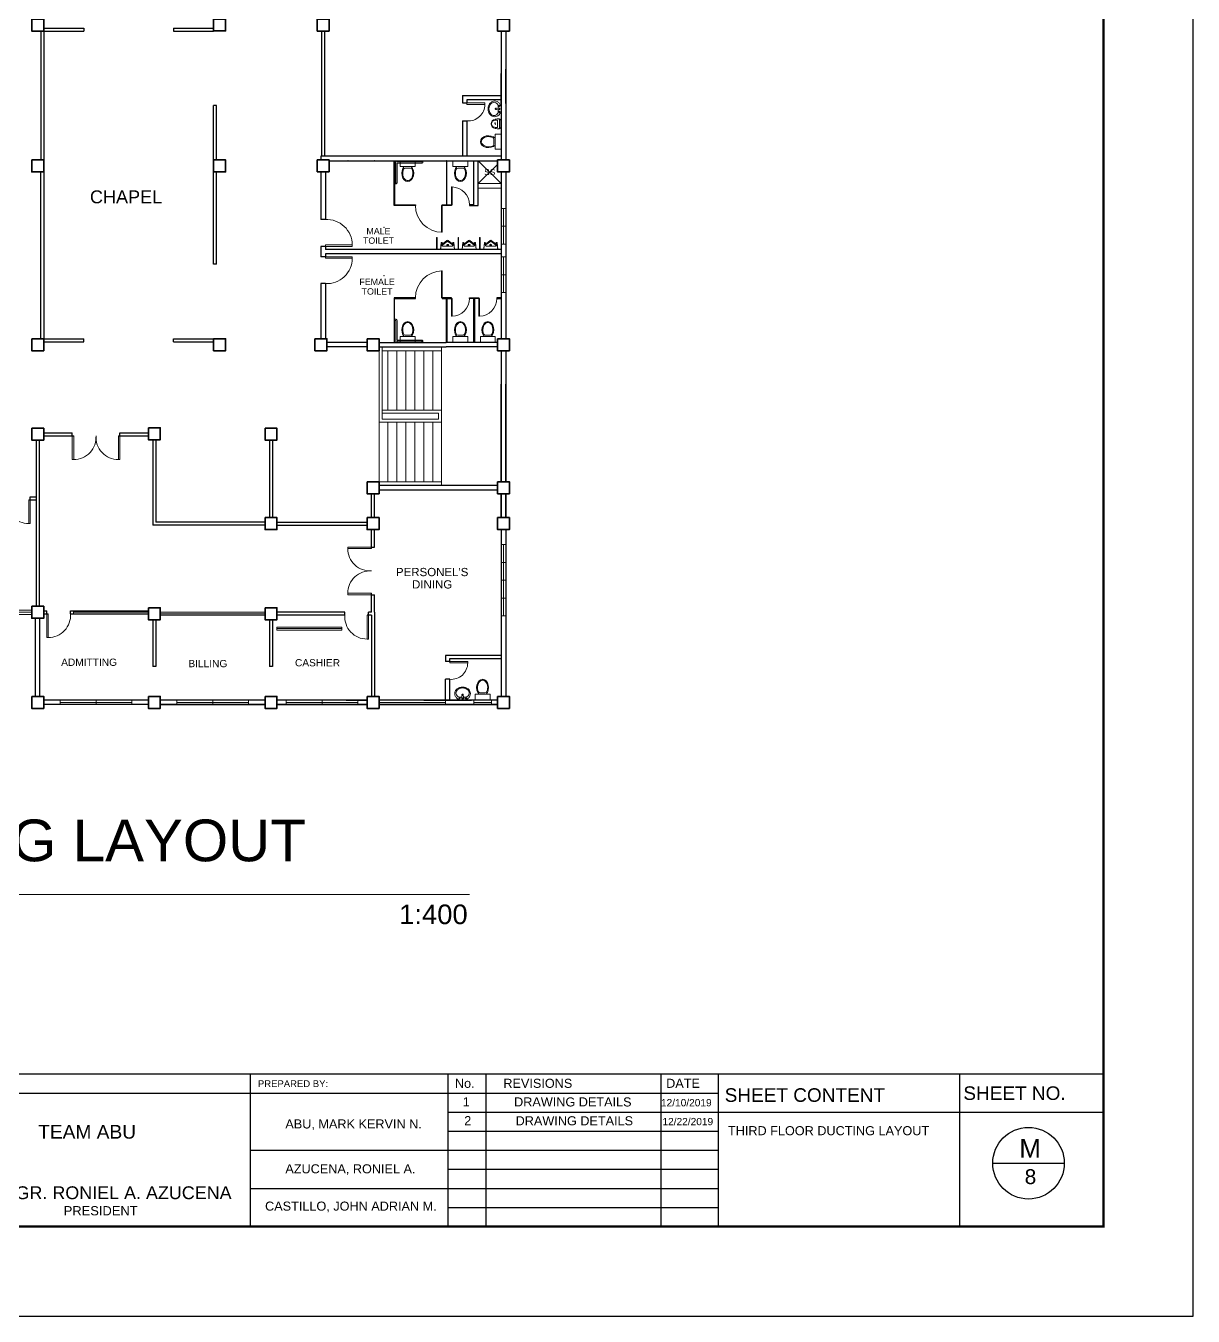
# Model space of a CAD drawing. Header units: millimetres. Extents: x 3 to 421, y 1 to 337.
# Drawn here: x 381.46 to 420.62, y 90.1 to 133.39 of the extents above; entities that cross this region are included whole.
import ezdxf

# ---------------------------------------------------------------- set-up
doc = ezdxf.new("R2010")
doc.units = ezdxf.units.MM
doc.header["$MEASUREMENT"] = 0
for name, color, linetype, lineweight in [('door', 234, 'Continuous', 13), ('road', 1, 'Continuous', 20), ('walls', 4, 'Continuous', 30)]:
    doc.layers.add(name, color=color, linetype=linetype, lineweight=lineweight)
doc.layers.add('label', color=7, linetype='Continuous')
doc.layers.add('template', color=7, linetype='Continuous')
doc.styles.add('arial', font='arial.ttf')
doc.styles.get("Standard").update_dxf_attribs({"font": 'arial.ttf'})
doc.styles.add('SWISSLT175', font='swissl.ttf', dxfattribs={"height": 0.175})

msp = doc.modelspace()

# ---------------------------------------------------------------- linework, layer by layer
at = {"color": 8, "lineweight": 25}
for p, q in [((381.958, 133.219), (381.958, 128.893)), ((382.058, 133.319), (383.408, 133.319)), ((382.058, 133.219), (383.408, 133.219)), ((382.058, 133.219), (382.058, 122.893)), ((383.408, 133.319), (383.408, 133.219)), ((386.408, 133.319), (387.758, 133.319)), ((386.408, 133.319), (386.408, 133.219)), ((386.408, 133.219), (387.758, 133.219)), ((387.758, 128.893), (387.758, 130.72)), ((387.858, 130.72), (387.758, 130.72)), ((387.858, 128.893), (387.858, 130.72)), ((391.633, 128.863), (393.811, 128.868)), ((381.958, 122.893), (381.958, 128.493)), ((387.758, 125.393), (387.758, 128.493)), ((387.858, 125.393), (387.858, 128.493)), ((387.858, 125.393), (387.758, 125.393)), ((382.058, 122.893), (383.408, 122.893)), ((382.058, 122.793), (383.408, 122.793)), ((383.408, 122.793), (383.408, 122.893)), ((386.408, 122.893), (387.758, 122.893)), ((386.408, 122.793), (386.408, 122.893)), ((386.408, 122.793), (387.758, 122.793)), ((389.633, 119.491), (389.633, 116.891)), ((389.733, 119.491), (389.733, 116.891))]:
    msp.add_line(p, q, dxfattribs=at)
at = {"color": 8, "linetype": 'ByBlock', "lineweight": 25}
for p, q in [((391.383, 133.219), (391.383, 129.018)), ((391.483, 133.219), (391.483, 129.018)), ((397.408, 133.219), (397.408, 128.894)), ((397.408, 133.219), (397.408, 128.894)), ((397.558, 133.219), (397.558, 128.894)), ((397.408, 130.792), (397.408, 131.792)), ((397.558, 130.792), (397.558, 131.942)), ((396.108, 131.056), (396.108, 130.806)), ((396.108, 131.056), (397.408, 131.056)), ((396.108, 130.806), (396.258, 130.806)), ((396.258, 130.906), (396.258, 130.806)), ((396.108, 130.206), (396.108, 129.018)), ((396.108, 130.206), (396.258, 130.206)), ((396.258, 130.206), (396.258, 129.018)), ((391.358, 129.018), (391.358, 128.895)), ((395.808, 129.018), (391.358, 129.018)), ((393.831, 128.868), (397.283, 128.868)), ((397.408, 129.018), (395.808, 129.018)), ((396.488, 127.368), (396.488, 128.868)), ((396.638, 127.368), (396.638, 128.868)), ((391.358, 128.495), (391.358, 126.893)), ((391.508, 128.495), (391.508, 126.893)), ((397.408, 128.494), (397.408, 126.067)), ((397.408, 128.494), (397.408, 125.967)), ((397.558, 128.494), (397.558, 122.893)), ((396.488, 127.368), (396.638, 127.368)), ((391.508, 126.893), (391.358, 126.893)), ((391.358, 125.993), (391.358, 125.643)), ((391.508, 125.993), (391.508, 125.893)), ((397.408, 125.893), (391.508, 125.893)), ((391.508, 125.743), (391.508, 125.643)), ((397.408, 125.743), (391.508, 125.743)), ((397.408, 125.967), (397.408, 122.893)), ((391.508, 124.743), (391.358, 124.743)), ((392.908, 122.768), (391.558, 122.768)), ((392.908, 122.618), (391.558, 122.618)), ((393.308, 122.768), (393.558, 122.768)), ((393.308, 122.618), (393.558, 122.618)), ((393.558, 122.768), (395.558, 122.768)), ((393.558, 122.618), (395.558, 122.618)), ((397.283, 122.768), (395.558, 122.768)), ((397.283, 122.618), (395.558, 122.618)), ((397.408, 122.493), (397.408, 118.093)), ((397.558, 122.493), (397.558, 118.093)), ((397.408, 118.093), (397.408, 121.366)), ((397.558, 118.093), (397.558, 121.366)), ((382.058, 119.741), (383.014, 119.741)), ((382.058, 119.641), (383.064, 119.641)), ((383.014, 119.641), (383.014, 119.741)), ((384.564, 119.641), (385.571, 119.641)), ((384.614, 119.741), (385.571, 119.741)), ((384.614, 119.641), (384.614, 119.741)), ((385.721, 119.506), (385.721, 116.636)), ((385.821, 119.506), (385.821, 116.736)), ((381.808, 119.491), (381.808, 113.916)), ((381.908, 119.491), (381.908, 113.916)), ((397.283, 117.968), (393.308, 117.968)), ((397.283, 117.818), (393.308, 117.818)), ((381.558, 117.491), (381.808, 117.491)), ((381.608, 117.591), (381.808, 117.591)), ((381.608, 117.491), (381.608, 117.591)), ((393.058, 116.891), (393.058, 117.693)), ((393.158, 116.891), (393.158, 117.693)), ((397.408, 117.693), (397.408, 116.891)), ((397.408, 116.891), (397.408, 117.693)), ((397.558, 117.693), (397.558, 116.891)), ((397.558, 116.891), (397.558, 117.693)), ((389.483, 116.641), (385.721, 116.636)), ((389.483, 116.741), (385.821, 116.736)), ((389.883, 116.741), (392.908, 116.741)), ((389.883, 116.641), (392.908, 116.641)), ((393.058, 115.854), (393.058, 116.491)), ((393.158, 115.904), (393.158, 116.491)), ((397.408, 116.491), (397.408, 110.891)), ((397.408, 116.491), (397.408, 110.891)), ((397.558, 116.491), (397.558, 110.891)), ((393.058, 115.904), (393.158, 115.904)), ((393.058, 113.716), (393.058, 114.354)), ((393.058, 114.304), (393.158, 114.304)), ((393.158, 113.716), (393.158, 114.304)), ((381.783, 110.891), (381.783, 113.516)), ((381.933, 110.891), (381.933, 113.516)), ((382.058, 113.766), (382.158, 113.766)), ((382.058, 113.666), (382.208, 113.666)), ((382.158, 113.666), (382.158, 113.766)), ((382.958, 113.766), (385.571, 113.766)), ((382.958, 113.666), (382.958, 113.766)), ((382.958, 113.766), (383.058, 113.766)), ((382.958, 113.666), (385.571, 113.666)), ((385.721, 113.466), (385.721, 111.891)), ((385.821, 113.466), (385.821, 111.891)), ((389.633, 113.466), (389.633, 111.891)), ((389.733, 113.466), (389.733, 111.891)), ((392.158, 113.716), (389.883, 113.716)), ((392.158, 113.616), (389.883, 113.616)), ((392.158, 113.716), (392.058, 113.716)), ((392.158, 113.616), (392.158, 113.716)), ((393.058, 113.616), (392.908, 113.616)), ((393.058, 113.716), (392.958, 113.716)), ((392.958, 113.616), (392.958, 113.716)), ((393.058, 113.616), (393.058, 110.891)), ((393.158, 113.716), (393.158, 110.891)), ((397.408, 112.266), (395.533, 112.266)), ((395.533, 112.266), (395.533, 112.166)), ((395.533, 112.166), (395.533, 112.066)), ((395.683, 112.066), (395.683, 112.166)), ((385.821, 111.891), (385.721, 111.891)), ((389.733, 111.891), (389.633, 111.891)), ((395.533, 110.766), (395.533, 111.466)), ((385.571, 110.766), (382.058, 110.766)), ((385.571, 110.616), (382.058, 110.616)), ((385.571, 110.766), (383.708, 110.766)), ((389.483, 110.766), (385.971, 110.766)), ((389.483, 110.766), (385.971, 110.766)), ((389.483, 110.616), (385.971, 110.616)), ((389.483, 110.616), (385.971, 110.616)), ((385.971, 110.616), (389.483, 110.616)), ((392.908, 110.766), (389.883, 110.766)), ((392.908, 110.616), (389.883, 110.616)), ((389.883, 110.616), (392.908, 110.616)), ((392.208, 110.766), (392.908, 110.766)), ((397.283, 110.766), (393.308, 110.766)), ((397.283, 110.616), (393.308, 110.616)), ((393.308, 110.616), (397.283, 110.616)), ((394.808, 110.766), (395.808, 110.766)), ((395.808, 110.766), (396.408, 110.766))]:
    msp.add_line(p, q, dxfattribs=at)
at = {"color": 8, "linetype": 'ByBlock', "lineweight": 9}
for p, q in [((397.408, 132.342), (397.408, 133.219)), ((397.558, 132.342), (397.558, 133.219)), ((397.408, 132.342), (397.408, 131.942)), ((397.558, 132.342), (397.558, 131.942)), ((397.408, 130.792), (397.408, 130.392)), ((397.558, 130.792), (397.558, 130.392)), ((397.558, 129.242), (397.558, 130.392)), ((397.408, 129.242), (397.408, 130.242)), ((397.408, 129.242), (397.408, 128.894)), ((397.558, 129.242), (397.558, 128.894)), ((396.638, 128.868), (397.408, 128.098)), ((397.283, 128.743), (396.638, 128.098)), ((396.638, 128.098), (397.408, 128.098)), ((396.638, 127.948), (397.408, 127.948)), ((397.408, 127.267), (397.558, 127.267)), ((397.483, 127.267), (397.483, 126.067)), ((397.558, 127.267), (397.558, 126.067)), ((397.558, 126.667), (397.408, 126.667)), ((397.558, 126.067), (397.408, 126.067)), ((397.408, 125.893), (397.408, 125.993)), ((397.408, 125.743), (397.408, 125.643)), ((397.408, 125.643), (397.558, 125.643)), ((397.483, 125.643), (397.483, 124.443)), ((397.558, 125.643), (397.558, 124.443)), ((397.558, 125.043), (397.408, 125.043)), ((397.558, 124.443), (397.408, 124.443)), ((391.508, 122.893), (391.358, 122.893)), ((393.308, 122.493), (393.308, 122.618)), ((393.408, 122.493), (393.408, 122.593)), ((395.408, 122.618), (395.408, 122.493)), ((393.308, 120.093), (393.308, 122.493)), ((393.408, 120.193), (393.408, 122.493)), ((395.408, 122.493), (393.408, 122.493)), ((393.608, 122.493), (393.608, 120.493)), ((393.908, 122.493), (393.908, 120.493)), ((394.208, 122.493), (394.208, 120.493)), ((394.508, 122.493), (394.508, 120.493)), ((394.808, 122.493), (394.808, 120.493)), ((395.108, 122.493), (395.108, 120.493)), ((395.408, 122.493), (395.408, 120.493)), ((395.108, 120.493), (393.408, 120.493)), ((395.108, 120.393), (393.408, 120.393)), ((395.108, 120.493), (395.408, 120.493)), ((395.108, 120.393), (395.308, 120.393)), ((395.308, 120.193), (395.308, 120.393)), ((395.408, 120.393), (395.408, 120.493)), ((395.408, 120.193), (395.408, 120.393)), ((395.108, 120.093), (393.308, 120.093)), ((393.308, 120.093), (393.308, 118.093)), ((395.108, 120.193), (393.408, 120.193)), ((393.608, 120.093), (393.608, 118.093)), ((393.908, 120.093), (393.908, 118.093)), ((394.208, 120.093), (394.208, 118.093)), ((394.508, 120.093), (394.508, 118.093)), ((394.808, 120.093), (394.808, 118.093)), ((395.108, 120.193), (395.308, 120.193)), ((395.108, 120.093), (395.108, 118.093)), ((395.108, 120.093), (395.408, 120.093)), ((395.408, 120.093), (395.408, 120.193)), ((395.408, 120.093), (395.408, 118.093)), ((395.408, 118.093), (393.308, 118.093)), ((393.308, 117.968), (393.308, 118.093)), ((395.408, 117.968), (395.408, 118.093)), ((381.658, 117.491), (381.558, 117.491)), ((393.308, 116.891), (393.308, 116.766)), ((397.558, 116.491), (397.558, 115.991)), ((397.558, 115.991), (397.408, 115.991)), ((397.408, 115.991), (397.408, 113.591)), ((397.483, 115.991), (397.483, 113.591)), ((397.558, 114.791), (397.558, 115.991)), ((397.558, 115.391), (397.408, 115.391)), ((397.558, 114.791), (397.408, 114.791)), ((397.558, 113.591), (397.558, 114.791)), ((397.558, 114.191), (397.408, 114.191)), ((381.658, 113.791), (378.308, 113.791)), ((378.308, 113.716), (381.658, 113.716)), ((381.658, 113.641), (378.308, 113.641)), ((383.058, 113.766), (383.058, 113.666)), ((383.058, 113.716), (385.571, 113.716)), ((389.483, 113.716), (385.971, 113.716)), ((389.483, 113.666), (385.971, 113.666)), ((389.483, 113.616), (385.971, 113.616)), ((397.408, 113.591), (397.558, 113.591)), ((392.058, 113.166), (389.883, 113.166)), ((392.058, 113.216), (392.058, 113.116)), ((397.558, 110.891), (397.558, 111.041)), ((385.014, 110.766), (382.614, 110.766)), ((382.614, 110.766), (382.614, 110.616)), ((385.014, 110.691), (382.614, 110.691)), ((383.814, 110.616), (383.814, 110.766)), ((383.814, 110.616), (385.014, 110.616)), ((385.014, 110.616), (385.014, 110.766)), ((388.927, 110.766), (386.527, 110.766)), ((386.527, 110.766), (386.527, 110.616)), ((388.927, 110.691), (386.527, 110.691)), ((387.727, 110.616), (387.727, 110.766)), ((387.727, 110.616), (388.927, 110.616)), ((388.927, 110.616), (388.927, 110.766)), ((389.883, 110.766), (390.608, 110.766)), ((392.596, 110.766), (390.196, 110.766)), ((390.196, 110.766), (390.196, 110.616)), ((392.596, 110.691), (390.196, 110.691)), ((390.608, 110.766), (391.208, 110.766)), ((391.208, 110.766), (391.708, 110.766)), ((391.396, 110.616), (391.396, 110.766)), ((391.396, 110.616), (392.596, 110.616)), ((392.208, 110.766), (391.708, 110.766)), ((392.596, 110.616), (392.596, 110.766)), ((393.308, 110.766), (393.808, 110.766)), ((395.533, 110.691), (393.308, 110.691)), ((393.808, 110.766), (394.308, 110.766)), ((394.808, 110.766), (394.308, 110.766)), ((395.533, 110.766), (395.533, 110.616)), ((396, 110.766), (395.9, 110.766)), ((397.033, 110.616), (396.433, 110.616)), ((396.483, 110.616), (396.483, 110.766)), ((397.083, 110.766), (396.483, 110.766)), ((397.083, 110.691), (396.483, 110.691)), ((397.083, 110.766), (397.083, 110.616))]:
    msp.add_line(p, q, dxfattribs=at)
at = {"color": 8, "linetype": 'ByBlock', "lineweight": 25, "ltscale": 0.3}
for p, q in [((397.408, 130.906), (396.258, 130.906)), ((391.508, 125.993), (391.358, 125.993)), ((391.508, 125.643), (391.358, 125.643)), ((395.683, 112.166), (397.408, 112.166)), ((395.683, 112.066), (395.533, 112.066)), ((395.683, 111.466), (395.533, 111.466)), ((395.683, 110.766), (395.683, 111.466))]:
    msp.add_line(p, q, dxfattribs=at)
at = {"color": 8, "lineweight": 9}
for p, q in [((397.21, 130.62), (397.332, 130.633)), ((397.21, 130.591), (397.332, 130.578)), ((397.347, 129.974), (397.347, 130.238)), ((397.158, 129.415), (397.158, 129.596)), ((397.208, 129.756), (397.408, 129.756)), ((397.208, 129.256), (397.208, 129.756)), ((397.408, 129.756), (397.408, 129.256)), ((397.408, 129.256), (397.208, 129.256)), ((394.021, 128.868), (394.021, 128.668)), ((394.521, 128.868), (394.021, 128.868)), ((394.021, 128.668), (394.521, 128.668)), ((394.18, 128.618), (394.361, 128.618)), ((394.521, 128.668), (394.521, 128.868)), ((395.788, 128.668), (395.788, 128.868)), ((395.788, 128.868), (396.288, 128.868)), ((396.288, 128.668), (395.788, 128.668)), ((396.129, 128.618), (395.948, 128.618)), ((396.288, 128.868), (396.288, 128.668)), ((395.371, 125.896), (395.391, 126.118)), ((395.376, 125.896), (395.39, 126.053)), ((395.391, 126.055), (395.391, 126.118)), ((395.395, 126.058), (395.417, 126.058)), ((395.396, 126.123), (395.416, 126.123)), ((395.422, 126.11), (395.421, 126.118)), ((395.421, 126.118), (395.421, 126.056)), ((395.428, 126.02), (395.421, 126.054)), ((395.436, 126.022), (395.422, 126.11)), ((395.436, 126.022), (395.439, 126.005)), ((395.442, 126.093), (395.446, 126.093)), ((395.596, 126.16), (395.444, 126.04)), ((395.764, 126.003), (395.447, 126.003)), ((395.472, 126.102), (395.588, 126.192)), ((395.615, 126.16), (395.768, 126.04)), ((395.74, 126.102), (395.624, 126.192)), ((395.77, 126.093), (395.765, 126.093)), ((395.775, 126.022), (395.772, 126.005)), ((395.775, 126.022), (395.789, 126.11)), ((395.784, 126.02), (395.79, 126.054)), ((395.789, 126.11), (395.791, 126.118)), ((395.791, 126.118), (395.791, 126.056)), ((395.816, 126.058), (395.795, 126.058)), ((395.816, 126.123), (395.796, 126.123)), ((395.821, 126.055), (395.821, 126.118)), ((395.841, 125.896), (395.821, 126.118)), ((395.836, 125.896), (395.821, 126.053)), ((396.096, 125.896), (396.116, 126.118)), ((396.101, 125.896), (396.115, 126.053)), ((396.116, 126.055), (396.116, 126.118)), ((396.12, 126.058), (396.142, 126.058)), ((396.121, 126.123), (396.141, 126.123)), ((396.147, 126.11), (396.146, 126.118)), ((396.146, 126.118), (396.146, 126.056)), ((396.153, 126.02), (396.146, 126.054)), ((396.161, 126.022), (396.147, 126.11)), ((396.161, 126.022), (396.164, 126.005)), ((396.167, 126.093), (396.171, 126.093)), ((396.321, 126.16), (396.169, 126.04)), ((396.489, 126.003), (396.172, 126.003)), ((396.197, 126.102), (396.313, 126.192)), ((396.34, 126.16), (396.493, 126.04)), ((396.465, 126.102), (396.349, 126.192)), ((396.495, 126.093), (396.49, 126.093)), ((396.5, 126.022), (396.497, 126.005)), ((396.5, 126.022), (396.514, 126.11)), ((396.509, 126.02), (396.515, 126.054)), ((396.514, 126.11), (396.516, 126.118)), ((396.516, 126.118), (396.516, 126.056)), ((396.541, 126.058), (396.52, 126.058)), ((396.541, 126.123), (396.521, 126.123)), ((396.546, 126.055), (396.546, 126.118)), ((396.566, 125.896), (396.546, 126.118)), ((396.561, 125.896), (396.546, 126.053)), ((396.821, 125.896), (396.841, 126.118)), ((396.826, 125.896), (396.84, 126.053)), ((396.841, 126.055), (396.841, 126.118)), ((396.845, 126.058), (396.867, 126.058)), ((396.846, 126.123), (396.866, 126.123)), ((396.872, 126.11), (396.871, 126.118)), ((396.871, 126.118), (396.871, 126.056)), ((396.878, 126.02), (396.871, 126.054)), ((396.886, 126.022), (396.872, 126.11)), ((396.886, 126.022), (396.889, 126.005)), ((396.892, 126.093), (396.896, 126.093)), ((397.046, 126.16), (396.894, 126.04)), ((396.897, 126.003), (397.214, 126.003)), ((396.922, 126.102), (397.038, 126.192)), ((397.065, 126.16), (397.218, 126.04)), ((397.19, 126.102), (397.074, 126.192)), ((397.22, 126.093), (397.215, 126.093)), ((397.225, 126.022), (397.222, 126.005)), ((397.225, 126.022), (397.239, 126.11)), ((397.234, 126.02), (397.24, 126.054)), ((397.239, 126.11), (397.241, 126.118)), ((397.241, 126.118), (397.241, 126.056)), ((397.266, 126.058), (397.245, 126.058)), ((397.266, 126.123), (397.246, 126.123)), ((397.271, 126.055), (397.271, 126.118)), ((397.291, 125.896), (397.271, 126.118)), ((397.286, 125.896), (397.271, 126.053)), ((395.379, 125.893), (395.374, 125.893)), ((395.833, 125.893), (395.379, 125.893)), ((395.52, 125.893), (395.45, 125.893)), ((395.833, 125.893), (395.838, 125.893)), ((396.104, 125.893), (396.099, 125.893)), ((396.558, 125.893), (396.104, 125.893)), ((396.245, 125.893), (396.175, 125.893)), ((396.558, 125.893), (396.563, 125.893)), ((396.829, 125.893), (396.824, 125.893)), ((396.829, 125.893), (397.283, 125.893)), ((397.142, 125.893), (397.212, 125.893)), ((397.283, 125.893), (397.288, 125.893)), ((394.021, 122.768), (394.021, 122.968)), ((394.021, 122.968), (394.521, 122.968)), ((394.18, 123.018), (394.361, 123.018)), ((394.521, 122.968), (394.521, 122.768)), ((395.788, 122.968), (395.788, 122.768)), ((396.288, 122.968), (395.788, 122.968)), ((396.129, 123.018), (395.948, 123.018)), ((396.288, 122.768), (396.288, 122.968)), ((396.708, 122.968), (396.708, 122.768)), ((397.208, 122.968), (396.708, 122.968)), ((397.049, 123.018), (396.868, 123.018)), ((397.208, 122.768), (397.208, 122.968)), ((394.521, 122.768), (394.021, 122.768)), ((395.788, 122.768), (396.288, 122.768)), ((396.708, 122.768), (397.208, 122.768)), ((396.096, 110.963), (396.083, 110.841)), ((396.125, 110.963), (396.139, 110.841)), ((396.533, 110.766), (396.533, 110.966)), ((396.533, 110.966), (397.033, 110.966)), ((396.693, 111.016), (396.874, 111.016)), ((397.033, 110.966), (397.033, 110.766)), ((397.033, 110.766), (396.533, 110.766))]:
    msp.add_line(p, q, dxfattribs=at)
at = {"color": 0, "linetype": 'ByBlock', "lineweight": 9}
msp.add_line((396.339, 104.251), (358.37, 104.251), dxfattribs=at)
at = {"color": 8, "linetype": 'ByBlock', "lineweight": 35}
for points in [[(381.658, 133.619), (382.058, 133.619), (382.058, 133.219), (381.658, 133.219)], [(387.758, 133.62), (388.158, 133.62), (388.158, 133.22), (387.758, 133.22)], [(391.233, 133.619), (391.633, 133.619), (391.633, 133.219), (391.233, 133.219)], [(397.283, 133.619), (397.683, 133.619), (397.683, 133.219), (397.283, 133.219)], [(387.758, 128.893), (388.158, 128.893), (388.158, 128.493), (387.758, 128.493)], [(391.233, 128.895), (391.633, 128.895), (391.633, 128.495), (391.233, 128.495)], [(397.283, 128.894), (397.683, 128.894), (397.683, 128.494), (397.283, 128.494)], [(381.658, 122.893), (382.058, 122.893), (382.058, 122.493), (381.658, 122.493)], [(387.758, 122.893), (388.158, 122.893), (388.158, 122.493), (387.758, 122.493)], [(391.158, 122.893), (391.558, 122.893), (391.558, 122.493), (391.158, 122.493)], [(392.908, 122.893), (393.308, 122.893), (393.308, 122.493), (392.908, 122.493)], [(397.283, 122.893), (397.683, 122.893), (397.683, 122.493), (397.283, 122.493)], [(381.658, 119.891), (382.058, 119.891), (382.058, 119.491), (381.658, 119.491)], [(385.571, 119.906), (385.971, 119.906), (385.971, 119.506), (385.571, 119.506)], [(389.483, 119.891), (389.883, 119.891), (389.883, 119.491), (389.483, 119.491)], [(392.908, 118.093), (393.308, 118.093), (393.308, 117.693), (392.908, 117.693)], [(397.283, 118.093), (397.683, 118.093), (397.683, 117.693), (397.283, 117.693)], [(389.483, 116.891), (389.883, 116.891), (389.883, 116.491), (389.483, 116.491)], [(392.908, 116.891), (393.308, 116.891), (393.308, 116.491), (392.908, 116.491)], [(397.283, 116.891), (397.683, 116.891), (397.683, 116.491), (397.283, 116.491)], [(381.658, 113.916), (382.058, 113.916), (382.058, 113.516), (381.658, 113.516)], [(385.571, 113.866), (385.971, 113.866), (385.971, 113.466), (385.571, 113.466)], [(389.483, 113.866), (389.883, 113.866), (389.883, 113.466), (389.483, 113.466)], [(381.658, 110.891), (382.058, 110.891), (382.058, 110.491), (381.658, 110.491)], [(385.571, 110.891), (385.971, 110.891), (385.971, 110.491), (385.571, 110.491)], [(389.483, 110.891), (389.883, 110.891), (389.883, 110.491), (389.483, 110.491)], [(392.908, 110.891), (393.308, 110.891), (393.308, 110.491), (392.908, 110.491)], [(397.283, 110.891), (397.683, 110.891), (397.683, 110.491), (397.283, 110.491)]]:
    msp.add_lwpolyline(points, close=True, dxfattribs=at)
at = {"color": 8, "lineweight": 13, "ltscale": 0.03}
for points in [[(396.258, 130.806), (396.258, 130.756), (396.858, 130.756), (396.858, 130.806)], [(391.508, 125.993), (391.508, 126.043), (392.408, 126.043), (392.408, 125.993)], [(391.508, 125.643), (391.508, 125.593), (392.408, 125.593), (392.408, 125.643)], [(383.014, 119.641), (383.064, 119.641), (383.064, 118.841), (383.014, 118.841)], [(384.614, 119.641), (384.564, 119.641), (384.564, 118.841), (384.614, 118.841)], [(381.558, 117.491), (381.608, 117.491), (381.608, 116.691), (381.558, 116.691)], [(393.058, 115.904), (393.058, 115.854), (392.258, 115.854), (392.258, 115.904)], [(393.058, 114.304), (393.058, 114.354), (392.258, 114.354), (392.258, 114.304)], [(382.158, 113.666), (382.208, 113.666), (382.208, 112.866), (382.158, 112.866)], [(392.958, 113.616), (392.908, 113.616), (392.908, 112.816), (392.958, 112.816)], [(395.683, 112.066), (395.683, 112.016), (396.283, 112.016), (396.283, 112.066)]]:
    msp.add_lwpolyline(points, close=True, dxfattribs=at)
at = {"color": 8, "lineweight": 9}
for points in [[(397.187, 130.871, 0.11576), (397.105, 130.851, 0.104047), (397.031, 130.793, 0.090875), (396.984, 130.709, 0.083344), (396.966, 130.606, 0.083344), (396.984, 130.502, 0.090875), (397.031, 130.418, 0.104047), (397.105, 130.36, 0.11576), (397.187, 130.341, 0.11576), (397.27, 130.36, 0.104047), (397.344, 130.418, 0.090875), (397.391, 130.502, 0.083344), (397.408, 130.606, 0.083344), (397.391, 130.709, 0.090875), (397.344, 130.793, 0.104047), (397.27, 130.851, 0.11576)], [(395.846, 110.986, -0.11576), (395.865, 111.069, -0.104047), (395.923, 111.143, -0.090875), (396.007, 111.19, -0.083344), (396.111, 111.207, -0.083344), (396.214, 111.19, -0.090875), (396.298, 111.143, -0.104047), (396.356, 111.069, -0.11576), (396.376, 110.986, -0.11576), (396.356, 110.904, -0.104047), (396.298, 110.83, -0.090875), (396.214, 110.783, -0.083344), (396.111, 110.765, -0.083344), (396.007, 110.783, -0.090875), (395.923, 110.83, -0.104047), (395.865, 110.904, -0.11576)]]:
    msp.add_lwpolyline(points, format="xyb", close=True, dxfattribs=at)
for points in [[(397.166, 130.828, 0.124838), (397.104, 130.812, 0.105788), (397.046, 130.763, 0.086697), (397.01, 130.693, 0.076776), (396.996, 130.606, 0.076776), (397.01, 130.518, 0.086697), (397.046, 130.448, 0.105788), (397.104, 130.399, 0.124838), (397.166, 130.383, 0.124838), (397.229, 130.399, 0.105788), (397.287, 130.448, 0.040067), (397.306, 130.479), (397.306, 130.581, 0.040067)], [(397.306, 130.63), (397.306, 130.732, 0.040067), (397.287, 130.763, 0.105788), (397.229, 130.812, 0.124838), (397.166, 130.828, 0.124838)], [(397.391, 130.209, 0.232594), (397.367, 130.26, 0.150533), (397.34, 130.271, 0.085973), (397.201, 130.258, 0.343308), (397.068, 130.106)], [(397.391, 130.002, -0.232594), (397.367, 129.951, -0.150533), (397.34, 129.94, -0.085973), (397.201, 129.953, -0.343308), (397.068, 130.106)], [(397.287, 130.106), (397.287, 130.217, 0.398633), (397.273, 130.232, 0.107696), (397.145, 130.211, 0.267529), (397.081, 130.106)], [(397.287, 130.106), (397.287, 129.994, -0.398633), (397.273, 129.979, -0.107696), (397.145, 130, -0.267529), (397.081, 130.106)], [(395.888, 111.007, -0.124838), (395.904, 111.07, -0.105788), (395.953, 111.128, -0.086697), (396.023, 111.164, -0.076776), (396.111, 111.177, -0.076776), (396.198, 111.164, -0.086697), (396.268, 111.128, -0.105788), (396.317, 111.07, -0.124838), (396.333, 111.007, -0.124838), (396.317, 110.945, -0.105788), (396.268, 110.887, -0.040067), (396.237, 110.867), (396.135, 110.867, -0.040067)], [(396.086, 110.867), (395.984, 110.867, -0.040067), (395.953, 110.887, -0.105788), (395.904, 110.945, -0.124838), (395.888, 111.007, -0.124838)]]:
    msp.add_lwpolyline(points, format="xyb", dxfattribs=at)
for points in [[(397.391, 130.106), (397.391, 130.209)], [(397.391, 130.209), (397.408, 130.209), (397.408, 130.106)], [(397.391, 130.106), (397.391, 130.002)], [(397.391, 130.002), (397.408, 130.002), (397.408, 130.106)]]:
    msp.add_lwpolyline(points, dxfattribs=at)
at = {"color": 8, "lineweight": 35}
msp.add_lwpolyline([(381.658, 128.893), (382.058, 128.893), (382.058, 128.493), (381.658, 128.493)], close=True, dxfattribs=at)
at = {"color": 8, "linetype": 'ByBlock', "lineweight": 25}
for points in [[(393.811, 128.868), (393.831, 128.868), (393.831, 127.388), (393.811, 127.388)], [(395.588, 128.868), (395.568, 128.868), (395.568, 127.388), (395.588, 127.388)], [(393.811, 127.368), (393.811, 127.388), (394.529, 127.388), (394.529, 127.368)], [(395.429, 127.368), (395.429, 127.388), (395.738, 127.388), (395.738, 127.368)], [(396.338, 127.368), (396.488, 127.368), (396.488, 127.388), (396.338, 127.388)]]:
    msp.add_lwpolyline(points, close=True, dxfattribs=at)
at = {"color": 8, "linetype": 'ByBlock', "lineweight": 9, "ltscale": 0.4}
msp.add_lwpolyline([(393.911, 128.128, -0.414214), (393.871, 128.088), (393.831, 128.088), (393.831, 128.128), (393.871, 128.128), (393.871, 128.868), (393.911, 128.868), (393.911, 128.828), (394.741, 128.828), (394.741, 128.868), (394.781, 128.868), (394.781, 128.828, -0.414214), (394.741, 128.788), (393.911, 128.788)], format="xyb", close=True, dxfattribs=at)
at = {"color": 8, "linetype": 'ByBlock', "lineweight": 13}
for points in [[(395.738, 127.388), (395.758, 127.388), (395.758, 127.988), (395.738, 127.988)], [(395.429, 127.368), (395.409, 127.368), (395.409, 126.468), (395.429, 126.468)], [(395.429, 127.368), (395.409, 127.368), (395.409, 126.468), (395.429, 126.468)]]:
    msp.add_lwpolyline(points, close=True, dxfattribs=at)
at = {"color": 8, "lineweight": 9}
for points in [[(397.408, 127.267), (397.558, 127.267), (397.558, 126.067), (397.408, 126.067)], [(397.408, 125.643), (397.558, 125.643), (397.558, 124.443), (397.408, 124.443)], [(397.408, 115.991), (397.558, 115.991), (397.558, 113.591), (397.408, 113.591)], [(383.058, 113.766), (385.571, 113.766), (385.571, 113.666), (383.058, 113.666)], [(389.883, 113.216), (392.058, 113.216), (392.058, 113.116), (389.883, 113.116)], [(382.614, 110.766), (385.014, 110.766), (385.014, 110.616), (382.614, 110.616)], [(386.527, 110.766), (388.927, 110.766), (388.927, 110.616), (386.527, 110.616)], [(390.196, 110.766), (392.596, 110.766), (392.596, 110.616), (390.196, 110.616)], [(393.308, 110.766), (395.533, 110.766), (395.533, 110.616), (393.308, 110.616)], [(396.483, 110.766), (397.083, 110.766), (397.083, 110.616), (396.483, 110.616)]]:
    msp.add_lwpolyline(points, close=True, dxfattribs=at)
at = {"color": 8, "linetype": 'ByBlock', "lineweight": 9}
for points in [[(395.253, 126.293), (395.233, 126.293), (395.233, 125.893), (395.253, 125.893)], [(395.978, 126.293), (395.958, 126.293), (395.958, 125.893), (395.978, 125.893)], [(396.703, 126.293), (396.683, 126.293), (396.683, 125.893), (396.703, 125.893)], [(381.658, 119.891), (382.058, 119.891), (382.058, 119.491), (381.658, 119.491)], [(385.571, 119.906), (385.971, 119.906), (385.971, 119.506), (385.571, 119.506)]]:
    msp.add_lwpolyline(points, close=True, dxfattribs=at)
at = {"color": 8, "lineweight": 9}
for centre, radius in [((397.335, 130.707), 0.0255), ((397.335, 130.504), 0.0255), ((397.342, 130.606), 0.0095), ((397.169, 130.106), 0.004), ((397.181, 130.131), 0.004), ((397.181, 130.081), 0.004), ((397.194, 130.106), 0.004), ((397.206, 130.131), 0.004), ((397.206, 130.081), 0.004), ((397.219, 130.106), 0.004), ((395.581, 126.051), 0.004), ((395.581, 126.026), 0.004), ((395.606, 126.063), 0.004), ((395.606, 126.038), 0.004), ((395.606, 126.013), 0.004), ((395.631, 126.051), 0.004), ((395.631, 126.026), 0.004), ((396.306, 126.051), 0.004), ((396.306, 126.026), 0.004), ((396.331, 126.063), 0.004), ((396.331, 126.038), 0.004), ((396.331, 126.013), 0.004), ((396.356, 126.051), 0.004), ((396.356, 126.026), 0.004), ((397.031, 126.051), 0.004), ((397.031, 126.026), 0.004), ((397.056, 126.063), 0.004), ((397.056, 126.038), 0.004), ((397.056, 126.013), 0.004), ((397.081, 126.051), 0.004), ((397.081, 126.026), 0.004), ((396.009, 110.838), 0.0255), ((396.111, 110.832), 0.0095), ((396.212, 110.838), 0.0255)]:
    msp.add_circle(centre, radius, dxfattribs=at)
at = {"color": 8, "lineweight": 13, "ltscale": 0.03}
for centre, radius, start, end in [((396.306, 130.756), 0.552, 265.0209, 0), ((391.557, 126.043), 0.851, 0, 93.2732), ((391.557, 125.593), 0.851, 266.7268, 0), ((383.064, 119.593), 0.752, 270, 3.6952), ((384.564, 119.593), 0.752, 176.3048, 270), ((381.558, 117.443), 0.752, 176.3048, 270), ((393.01, 115.854), 0.752, 180, 273.6952), ((393.01, 114.354), 0.752, 86.3048, 180), ((382.208, 113.618), 0.752, 270, 3.6952), ((392.908, 113.568), 0.752, 176.3048, 270), ((395.731, 112.016), 0.552, 265.0209, 0)]:
    msp.add_arc(centre, radius, start, end, dxfattribs=at)
at = {"color": 8, "lineweight": 9}
for centre, radius, start, end in [((397.233, 130.606), 0.025, 161.3793, 198.6207), ((397.304, 130.606), 0.0948, 171.2026, 188.7974), ((397.233, 130.606), 0.025, 48.7978, 143.6932), ((397.233, 130.606), 0.025, 216.3068, 311.2022), ((397.335, 130.606), 0.028, 263.7545, 96.2455), ((397.312, 130.238), 0.035, 0, 92.6777), ((397.312, 129.974), 0.035, 267.3223, 0), ((397.108, 129.596), 0.05, 0, 61.9916), ((397.108, 129.415), 0.05, 298.1501, 0), ((394.18, 128.568), 0.05, 90, 151.8499), ((394.361, 128.568), 0.05, 28.0084, 90), ((395.948, 128.568), 0.05, 90, 151.9916), ((396.129, 128.568), 0.05, 28.1501, 90), ((395.395, 126.053), 0.005, 90, 176.5318), ((395.396, 126.118), 0.005, 90, 180), ((395.416, 126.118), 0.005, 0, 90), ((395.417, 126.053), 0.005, 10.3048, 90), ((395.442, 126.113), 0.02, 189.2901, 270), ((395.447, 126.023), 0.02, 190.3048, 270), ((395.456, 126.025), 0.02, 129.3163, 189.2901), ((395.446, 126.133), 0.04, 270, 309.3163), ((395.581, 126.001), 0.004, 35.6754, 144.3246), ((395.606, 126.168), 0.03, 52.8153, 127.1847), ((395.606, 126.149), 0.015, 50.6837, 129.3163), ((395.631, 126.001), 0.004, 35.6754, 144.3246), ((395.765, 126.133), 0.04, 230.6837, 270), ((395.764, 126.023), 0.02, 270, 349.6952), ((395.755, 126.025), 0.02, 350.7099, 50.6837), ((395.77, 126.113), 0.02, 270, 350.7099), ((395.795, 126.053), 0.005, 90, 169.6952), ((395.796, 126.118), 0.005, 90, 180), ((395.816, 126.118), 0.005, 0, 90), ((395.816, 126.053), 0.005, 3.4682, 90), ((396.12, 126.053), 0.005, 90, 176.5318), ((396.121, 126.118), 0.005, 90, 180), ((396.141, 126.118), 0.005, 0, 90), ((396.142, 126.053), 0.005, 10.3048, 90), ((396.167, 126.113), 0.02, 189.2901, 270), ((396.172, 126.023), 0.02, 190.3048, 270), ((396.181, 126.025), 0.02, 129.3163, 189.2901), ((396.171, 126.133), 0.04, 270, 309.3163), ((396.306, 126.001), 0.004, 35.6754, 144.3246), ((396.331, 126.168), 0.03, 52.8153, 127.1847), ((396.331, 126.149), 0.015, 50.6837, 129.3163), ((396.356, 126.001), 0.004, 35.6754, 144.3246), ((396.49, 126.133), 0.04, 230.6837, 270), ((396.489, 126.023), 0.02, 270, 349.6952), ((396.48, 126.025), 0.02, 350.7099, 50.6837), ((396.495, 126.113), 0.02, 270, 350.7099), ((396.52, 126.053), 0.005, 90, 169.6952), ((396.521, 126.118), 0.005, 90, 180), ((396.541, 126.118), 0.005, 0, 90), ((396.541, 126.053), 0.005, 3.4682, 90), ((396.845, 126.053), 0.005, 90, 176.5318), ((396.846, 126.118), 0.005, 90, 180), ((396.866, 126.118), 0.005, 0, 90), ((396.867, 126.053), 0.005, 10.3048, 90), ((396.892, 126.113), 0.02, 189.2901, 270), ((396.897, 126.023), 0.02, 190.3048, 270), ((396.906, 126.025), 0.02, 129.3163, 189.2901), ((396.896, 126.133), 0.04, 270, 309.3163), ((397.031, 126.001), 0.004, 35.6754, 144.3246), ((397.056, 126.168), 0.03, 52.8153, 127.1847), ((397.056, 126.149), 0.015, 50.6837, 129.3163), ((397.081, 126.001), 0.004, 35.6754, 144.3246), ((397.215, 126.133), 0.04, 230.6837, 270), ((397.214, 126.023), 0.02, 270, 349.6952), ((397.205, 126.025), 0.02, 350.7099, 50.6837), ((397.22, 126.113), 0.02, 270, 350.7099), ((397.245, 126.053), 0.005, 90, 169.6952), ((397.246, 126.118), 0.005, 90, 180), ((397.266, 126.118), 0.005, 0, 90), ((397.266, 126.053), 0.005, 3.4682, 90), ((395.374, 125.896), 0.003, 176.1859, 270), ((395.379, 125.896), 0.003, 176.5318, 270), ((395.833, 125.896), 0.003, 270, 3.4682), ((395.838, 125.896), 0.003, 270, 3.8141), ((396.099, 125.896), 0.003, 176.1859, 270), ((396.104, 125.896), 0.003, 176.5318, 270), ((396.558, 125.896), 0.003, 270, 3.4682), ((396.563, 125.896), 0.003, 270, 3.8141), ((396.824, 125.896), 0.003, 176.1859, 270), ((396.829, 125.896), 0.003, 176.5318, 270), ((397.283, 125.896), 0.003, 270, 3.4682), ((397.288, 125.896), 0.003, 270, 3.8141), ((394.18, 123.068), 0.05, 208.1501, 270), ((394.361, 123.068), 0.05, 270, 331.9916), ((395.948, 123.068), 0.05, 208.0084, 270), ((396.129, 123.068), 0.05, 270, 331.8499), ((396.868, 123.068), 0.05, 208.0084, 270), ((397.049, 123.068), 0.05, 270, 331.8499), ((396.111, 110.838), 0.028, 173.7545, 6.2455), ((396.111, 110.94), 0.025, 126.3068, 221.2022), ((396.111, 110.87), 0.0948, 81.2026, 98.7974), ((396.111, 110.94), 0.025, 71.3793, 108.6207), ((396.111, 110.94), 0.025, 318.7978, 53.6932), ((396.693, 111.066), 0.05, 208.1501, 270), ((396.874, 111.066), 0.05, 270, 331.9916)]:
    msp.add_arc(centre, radius, start, end, dxfattribs=at)
at = {"color": 8, "linetype": 'ByBlock', "lineweight": 13}
for centre, radius, start, end in [((395.738, 127.388), 0.601, 0.0238, 88.0341), ((395.429, 127.368), 0.9, 180, 270)]:
    msp.add_arc(centre, radius, start, end, dxfattribs=at)
at = {"color": 8, "lineweight": 9, "extrusion": (0, 0, -1)}
for centre, major_axis in [((396.983, 129.506), (0.275, 0)), ((396.038, 128.443), (0, 0.275)), ((394.271, 123.193), (0, -0.275)), ((396.783, 111.191), (0, -0.275))]:
    msp.add_ellipse(centre, major_axis=major_axis, ratio=0.727273, start_param=0.612555, end_param=5.670631, dxfattribs=at)
at = {"color": 8, "lineweight": 9}
for centre, major_axis in [((394.271, 128.443), (0, 0.275)), ((396.038, 123.193), (0, -0.275)), ((396.958, 123.193), (0, -0.275))]:
    msp.add_ellipse(centre, major_axis=major_axis, ratio=0.727273, start_param=0.612555, end_param=5.670631, dxfattribs=at)
for points in [[(397.132, 129.371), (397.115, 129.362), (397.097, 129.355), (397.006, 129.328), (396.919, 129.333), (396.787, 129.391), (396.746, 129.441), (396.733, 129.539), (396.759, 129.591), (396.87, 129.665), (396.953, 129.683), (397.067, 129.667), (397.102, 129.656), (397.132, 129.64)], [(394.136, 128.592), (394.127, 128.575), (394.12, 128.557), (394.093, 128.466), (394.098, 128.379), (394.156, 128.247), (394.206, 128.206), (394.304, 128.192), (394.356, 128.218), (394.43, 128.33), (394.448, 128.413), (394.432, 128.527), (394.421, 128.562), (394.405, 128.592)], [(396.173, 128.592), (396.182, 128.575), (396.189, 128.557), (396.216, 128.466), (396.211, 128.379), (396.153, 128.247), (396.103, 128.206), (396.005, 128.192), (395.953, 128.218), (395.879, 128.33), (395.861, 128.413), (395.876, 128.527), (395.888, 128.562), (395.904, 128.592)], [(394.136, 123.045), (394.127, 123.061), (394.12, 123.079), (394.093, 123.17), (394.098, 123.257), (394.156, 123.389), (394.206, 123.43), (394.304, 123.444), (394.356, 123.418), (394.43, 123.307), (394.448, 123.223), (394.432, 123.109), (394.421, 123.074), (394.405, 123.045)], [(396.173, 123.045), (396.182, 123.061), (396.189, 123.079), (396.216, 123.17), (396.211, 123.257), (396.153, 123.389), (396.103, 123.43), (396.005, 123.444), (395.953, 123.418), (395.879, 123.307), (395.861, 123.223), (395.876, 123.109), (395.888, 123.074), (395.904, 123.045)], [(397.093, 123.045), (397.102, 123.061), (397.109, 123.079), (397.136, 123.17), (397.131, 123.257), (397.073, 123.389), (397.023, 123.43), (396.925, 123.444), (396.873, 123.418), (396.799, 123.307), (396.781, 123.223), (396.796, 123.109), (396.808, 123.074), (396.824, 123.045)], [(396.649, 111.042), (396.64, 111.059), (396.632, 111.077), (396.605, 111.168), (396.611, 111.255), (396.668, 111.387), (396.718, 111.428), (396.817, 111.441), (396.869, 111.415), (396.943, 111.304), (396.961, 111.221), (396.945, 111.107), (396.933, 111.072), (396.918, 111.042)]]:
    msp.add_open_spline(points, degree=3, knots=[0.937253, 0.937253, 0.937253, 0.937253, 1.185372, 1.185372, 2.113864, 2.113864, 3.042356, 3.042356, 3.970847, 3.970847, 4.899339, 4.899339, 5.346062, 5.346062, 5.346062, 5.346062], dxfattribs=at)
for p in [(397.408, 130.106), (392.263, 128.868), (393.155, 128.868), (395.606, 125.893), (396.331, 125.893), (397.056, 125.893), (393.155, 122.893)]:
    msp.add_point(p, dxfattribs=at)
at = {"color": 8, "linetype": 'ByBlock', "lineweight": 9, "ltscale": 0.3}
for p in [(397.023, 128.483), (393.469, 126.631), (393.469, 125.006)]:
    msp.add_point(p, dxfattribs=at)
at = {"color": 8, "linetype": 'ByBlock', "lineweight": 9}
for p in [(395.968, 126.242), (396.693, 126.242)]:
    msp.add_point(p, dxfattribs=at)
at = {"layer": 'door', "color": 8, "linetype": 'ByBlock', "lineweight": 13}
for points in [[(395.429, 124.268), (395.409, 124.268), (395.409, 125.168), (395.429, 125.168)], [(395.429, 124.268), (395.409, 124.268), (395.409, 125.168), (395.429, 125.168)], [(395.738, 124.248), (395.758, 124.248), (395.758, 123.648), (395.738, 123.648)], [(396.658, 124.248), (396.678, 124.248), (396.678, 123.648), (396.658, 123.648)]]:
    msp.add_lwpolyline(points, close=True, dxfattribs=at)
at = {"layer": 'door', "color": 8, "linetype": 'ByBlock', "lineweight": 25}
for points in [[(393.811, 124.268), (393.811, 124.248), (394.529, 124.248), (394.529, 124.268)], [(395.429, 124.268), (395.429, 124.248), (395.738, 124.248), (395.738, 124.268)], [(396.338, 124.268), (396.658, 124.268), (396.658, 124.248), (396.338, 124.248)], [(397.408, 124.268), (397.258, 124.268), (397.258, 124.248), (397.408, 124.248)], [(393.811, 122.768), (393.831, 122.768), (393.831, 124.248), (393.811, 124.248)], [(395.588, 122.768), (395.568, 122.768), (395.568, 124.248), (395.588, 124.248)], [(396.508, 122.768), (396.488, 122.768), (396.488, 124.248), (396.508, 124.248)]]:
    msp.add_lwpolyline(points, close=True, dxfattribs=at)
at = {"layer": 'door', "color": 8, "linetype": 'ByBlock', "lineweight": 13}
for centre, radius, start, end in [((395.429, 124.268), 0.9, 90, 180), ((395.738, 124.248), 0.601, 271.9659, 359.9762), ((396.658, 124.248), 0.601, 271.9659, 359.9762)]:
    msp.add_arc(centre, radius, start, end, dxfattribs=at)
at = {"layer": 'road', "color": 8, "linetype": 'ByBlock', "lineweight": 9, "ltscale": 0.4}
msp.add_lwpolyline([(393.911, 123.508, 0.414214), (393.871, 123.548), (393.831, 123.548), (393.831, 123.508), (393.871, 123.508), (393.871, 122.768), (393.911, 122.768), (393.911, 122.808), (394.741, 122.808), (394.741, 122.768), (394.781, 122.768), (394.781, 122.808, 0.414214), (394.741, 122.848), (393.911, 122.848)], format="xyb", close=True, dxfattribs=at)
at = {"layer": 'template'}
for p, q in [((420.621, 90.097), (420.621, 160.492)), ((327.362, 98.226), (417.613, 98.226)), ((388.987, 98.226), (388.987, 93.105)), ((395.616, 98.226), (395.616, 93.105)), ((396.896, 98.226), (396.896, 93.105)), ((402.761, 98.226), (402.761, 93.105)), ((404.681, 98.226), (404.681, 93.105)), ((412.776, 98.226), (412.776, 93.105)), ((343.208, 97.585), (399.779, 97.585)), ((398.02, 97.585), (404.681, 97.585)), ((395.616, 96.945), (406.377, 96.945)), ((403.015, 96.945), (417.613, 96.945)), ((395.616, 96.305), (404.681, 96.305)), ((388.987, 95.665), (399.779, 95.665)), ((398.02, 95.665), (404.681, 95.665)), ((395.616, 95.025), (404.681, 95.025)), ((413.897, 95.229), (416.297, 95.229)), ((388.987, 94.385), (399.779, 94.385)), ((398.02, 94.385), (404.681, 94.385)), ((395.616, 93.745), (404.681, 93.745)), ((321.345, 90.097), (420.621, 90.097))]:
    msp.add_line(p, q, dxfattribs=at)
at = {"layer": 'template', "linetype": 'Continuous', "const_width": 0.0853}
msp.add_lwpolyline([(327.362, 93.105), (417.613, 93.105), (417.613, 157.484), (327.362, 157.484)], close=True, dxfattribs=at)
at = {"layer": 'template'}
msp.add_circle((415.097, 95.229), 1.2, dxfattribs=at)
at = {"layer": 'walls', "color": 8, "linetype": 'ByBlock', "lineweight": 25}
for p, q in [((391.358, 124.743), (391.358, 122.893)), ((391.508, 124.743), (391.508, 122.893))]:
    msp.add_line(p, q, dxfattribs=at)

# ---------------------------------------------------------------- texts
at = {"color": 0, "linetype": 'ByBlock', "lineweight": 9}
for s, height, p in [('THIRD FLOOR DUCTING LAYOUT', 1.4, (359.782, 105.361)), ('SCALE                                                                                                                              1:400', 0.657637, (358.813, 103.252))]:
    msp.add_text(s, height=height, dxfattribs=at).set_placement(p)
at = {"color": 8, "linetype": 'ByBlock', "lineweight": 9, "ltscale": 0.4, "insert": (397.023, 128.483), "char_height": 0.2, "attachment_point": 5, "line_spacing_factor": 0.9, "style": 'SWISSLT175'}
msp.add_mtext('SS', dxfattribs=at)
at = {"layer": 'label', "color": 8, "linetype": 'ByBlock', "lineweight": 9, "ltscale": 0.4, "attachment_point": 5, "line_spacing_factor": 0.9, "style": 'SWISSLT175'}
for s, insert, char_height in [('CHAPEL', (384.821, 127.652), 0.4334), ('MALE\\PTOILET', (393.289, 126.344), 0.2125), ('FEMALE\\PTOILET', (393.243, 124.64), 0.2125), ("PERSONEL'S^JDINING", (395.09, 114.857), 0.27625), ('ADMITTING', (383.581, 112.038), 0.2437), ('CASHIER', (391.244, 112.022), 0.2437), ('BILLING', (387.565, 111.993), 0.2437)]:
    msp.add_mtext(s, dxfattribs=dict(at, insert=insert, char_height=char_height))
at = {"layer": 'template', "style": 'arial'}
for s, height, p in [('PREPARED BY: ', 0.22802, (389.245, 97.784)), ('No.', 0.304, (395.854, 97.759)), ('REVISIONS', 0.304, (397.479, 97.759)), ('DATE', 0.304, (402.94, 97.759)), ('1', 0.304, (396.116, 97.139)), ('DRAWING DETAILS', 0.30402, (397.839, 97.134)), ('SHEET CONTENT', 0.45603, (404.903, 97.289)), ('SHEET NO.', 0.456, (412.91, 97.353)), ('12/10/2019', 0.2432, (402.766, 97.139)), ('ABU, MARK KERVIN N.', 0.30402, (390.165, 96.396)), ('2', 0.304, (396.166, 96.506)), ('DRAWING DETAILS', 0.30402, (397.89, 96.501)), ('12/22/2019', 0.2432, (402.817, 96.506)), ('TEAM ABU', 0.4598, (381.874, 96.054)), ('THIRD FLOOR DUCTING LAYOUT', 0.30402, (405.015, 96.169)), ('M', 0.624, (414.787, 95.416)), ('AZUCENA, RONIEL A.', 0.30402, (390.165, 94.89)), ('8', 0.499, (414.968, 94.529)), ('ENGR. RONIEL A. AZUCENA', 0.43038, (380.278, 94.024)), ('PRESIDENT', 0.3099, (382.731, 93.48)), ('CASTILLO, JOHN ADRIAN M.', 0.30402, (389.485, 93.638))]:
    msp.add_text(s, height=height, dxfattribs=at).set_placement(p)

doc.saveas('drawing.dxf')
